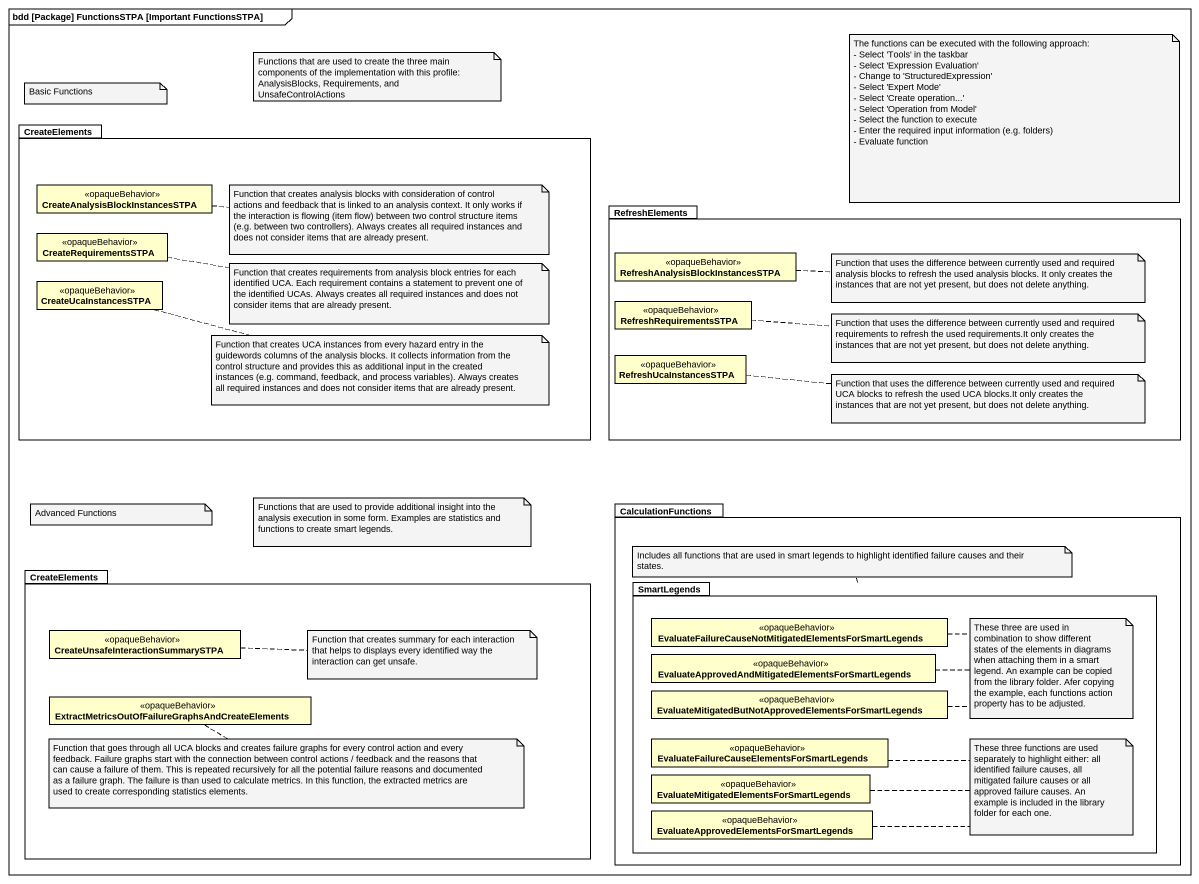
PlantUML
@startuml
mainframe bdd [Package] FunctionsSTPA [Important FunctionsSTPA]
hide circle
hide empty members
package CreateElements {
  class "CreateAnalysisBlockInstancesSTPA" as CreateAnalysisBlockInstances <<opaqueBehavior>>
  class CreateRequirementsSTPA <<opaqueBehavior>>
  class CreateUcaInstancesSTPA <<opaqueBehavior>>
}
package RefreshElements {
  class "RefreshAnalysisBlockInstancesSTPA" as RefreshAnalysisBlockInstance <<opaqueBehavior>>
  class RefreshRequirementsSTPA <<opaqueBehavior>>
  class RefreshUcaInstancesSTPA <<opaqueBehavior>>
}
package CalculationFunctions {
  package SmartLegends {
    class "EvaluateFailureCauseNotMitigatedElementsForSmartLegends" as EvaluateFailureCauseNotMitig <<opaqueBehavior>>
    class "EvaluateApprovedAndMitigatedElementsForSmartLegends" as EvaluateApprovedAndMitigated <<opaqueBehavior>>
    class "EvaluateMitigatedButNotApprovedElementsForSmartLegends" as EvaluateMitigatedButNotAppro <<opaqueBehavior>>
    class "EvaluateFailureCauseElementsForSmartLegends" as EvaluateFailureCauseElements <<opaqueBehavior>>
    class "EvaluateMitigatedElementsForSmartLegends" as EvaluateMitigatedElementsFor <<opaqueBehavior>>
    class "EvaluateApprovedElementsForSmartLegends" as EvaluateApprovedElementsForS <<opaqueBehavior>>
  }
}
package "CreateElements" as CreateElements_2 {
  class "CreateUnsafeInteractionSummarySTPA" as CreateUnsafeInteractionSumma <<opaqueBehavior>>
  class "ExtractMetricsOutOfFailureGraphsAndCreateElements" as ExtractMetricsOutOfFailureGr <<opaqueBehavior>>
}
note as N1
  The functions can be executed with the following approach:
  - Select 'Tools' in the taskbar
  - Select 'Expression Evaluation'
  - Change to 'StructuredExpression'
  - Select 'Expert Mode'
  - Select 'Create operation...'
  - Select 'Operation from Model'
  - Select the function to execute
  - Enter the required input information (e.g. folders)
  - Evaluate function
end note
note as N2
  Functions that are used to create the three main components of the implementation with this profile: AnalysisBlocks, Requirements, and UnsafeControlActions
end note
note as N3
  Basic Functions
end note
note right of CreateAnalysisBlockInstances : Function that creates analysis blocks with consideration of control actions and feedback that is linked to an analysis context. It only works if the interaction is flowing (item flow) between two control structure items (e.g. between two controllers). Always creates all required instances and does not consider items that are already present.
note right of CreateRequirementsSTPA : Function that creates requirements from analysis block entries for each identified UCA. Each requirement contains a statement to prevent one of the identified UCAs. Always creates all required instances and does not consider items that are already present.
note right of RefreshAnalysisBlockInstance : Function that uses the difference between currently used and required analysis blocks to refresh the used analysis blocks. It only creates the instances that are not yet present, but does not delete anything.
note right of CreateUcaInstancesSTPA : Function that creates UCA instances from every hazard entry in the guidewords columns of the analysis blocks. It collects information from the control structure and provides this as additional input in the created instances (e.g. command, feedback, and process variables). Always creates all required instances and does not consider items that are already present.
note right of RefreshRequirementsSTPA : Function that uses the difference between currently used and required requirements to refresh the used requirements.It only creates the instances that are not yet present, but does not delete anything.
note right of RefreshUcaInstancesSTPA : Function that uses the difference between currently used and required UCA blocks to refresh the used UCA blocks.It only creates the instances that are not yet present, but does not delete anything.
note as N10
  Functions that are used to provide additional insight into the analysis execution in some form. Examples are statistics and functions to create smart legends.
end note
note as N11
  Advanced Functions
end note
note top of SmartLegends : Includes all functions that are used in smart legends to highlight identified failure causes and their states.
note right of CreateUnsafeInteractionSumma : Function that creates summary for each interaction that helps to displays every identified way the interaction can get unsafe.
note as N14
  These three are used in combination to show different states of the elements in diagrams when attaching them in a smart legend. An example can be copied from the library folder. Afer copying the example, each functions action property has to be adjusted.
end note
N14 .. EvaluateFailureCauseNotMitig
N14 .. EvaluateApprovedAndMitigated
N14 .. EvaluateMitigatedButNotAppro
note right of ExtractMetricsOutOfFailureGr : Function that goes through all UCA blocks and creates failure graphs for every control action and every feedback. Failure graphs start with the connection between control actions / feedback and the reasons that can cause a failure of them. This is repeated recursively for all the potential failure reasons and documented as a failure graph. The failure is than used to calculate metrics. In this function, the extracted metrics are used to create corresponding statistics elements.
note as N16
  These three functions are used separately to highlight either: all identified failure causes, all mitigated failure causes or all approved failure causes. An example is included in the library folder for each one.
end note
N16 .. EvaluateFailureCauseElements
N16 .. EvaluateMitigatedElementsFor
N16 .. EvaluateApprovedElementsForS
@enduml
